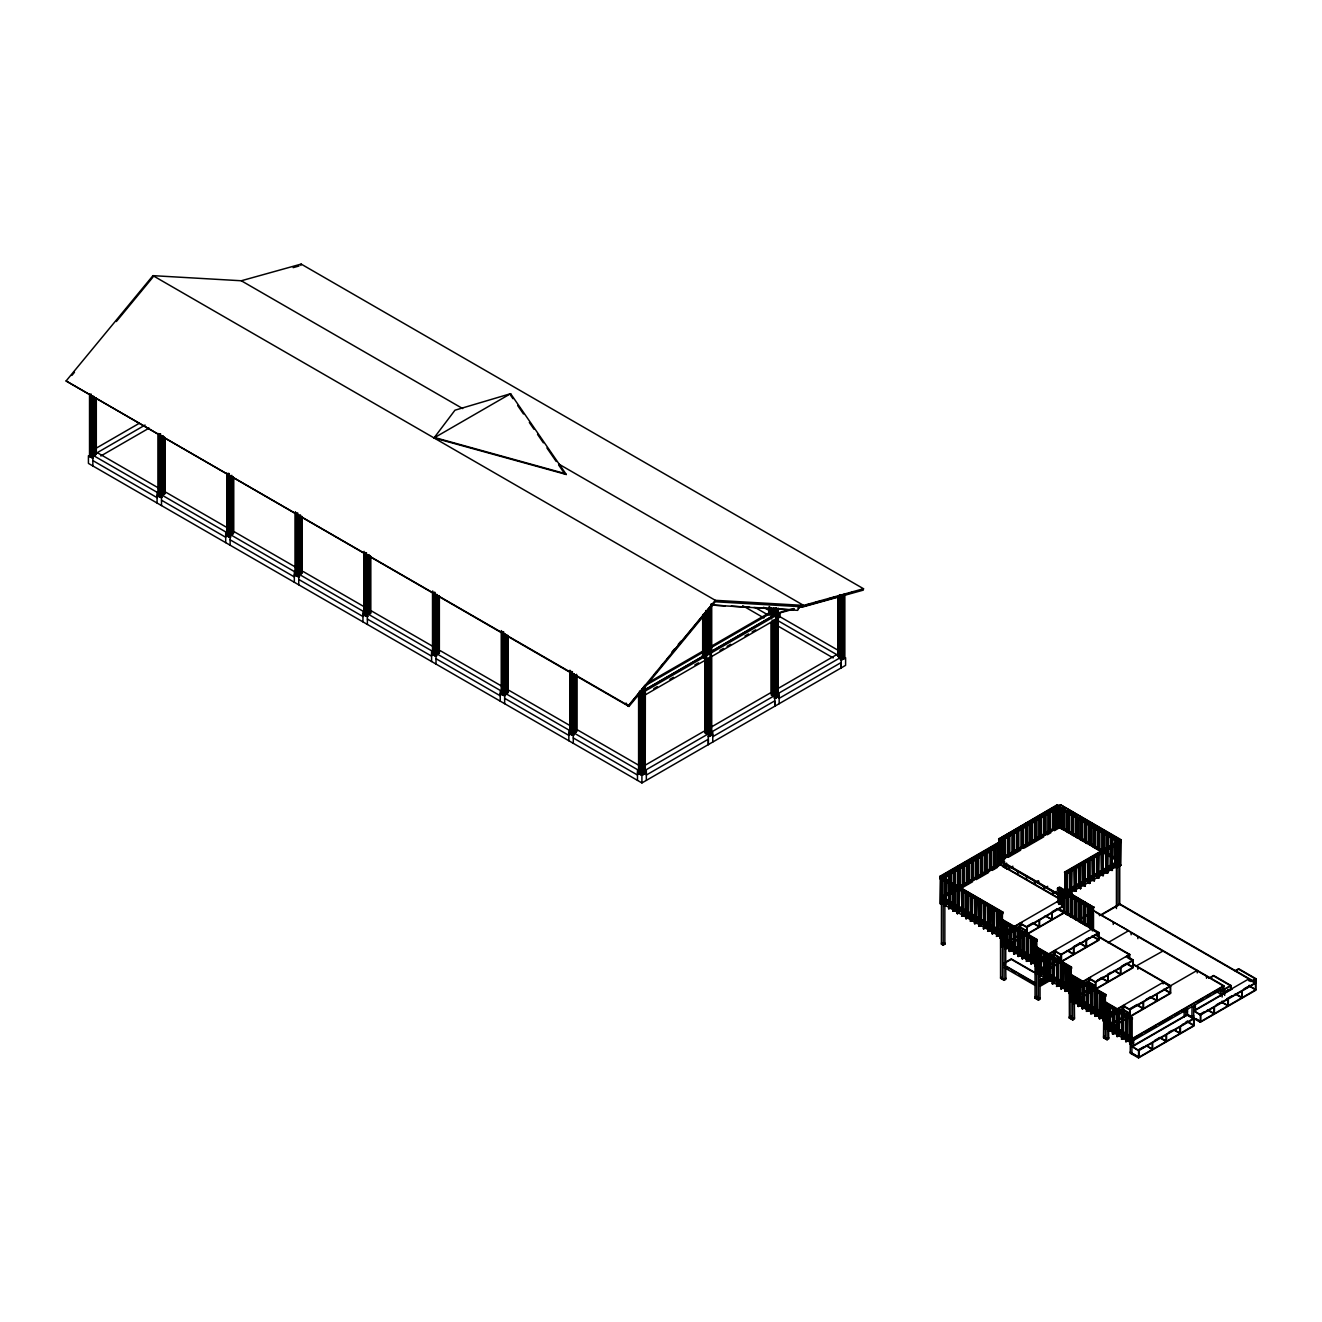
<?xml version="1.0" encoding="UTF-8"?>
<svg xmlns="http://www.w3.org/2000/svg" width="1322" height="1322" viewBox="0 0 1322 1322"><rect width="100%" height="100%" fill="white"/><g stroke="black" fill="none" stroke-linecap="round" stroke-linejoin="round"><path stroke-width="1.5" d="M300.887 265.474L301.168 264.086L863.514 588.736L863.233 590.141L803.214 606.848L715.301 601.774L628.975 706.444L66.1 380.967L152.972 275.654L241.298 280.76L301.168 264.086M777.815 612.962L778.641 608.764M725.134 605.823L710.757 604.98L797.695 610.351L798.967 606.467M226.789 534.452L227.681 536.385L231.02 536.897M436.904 594.404L436.904 655.762L433.583 655.249L433.038 652.853M638.923 771.718C636.576 776.229 648.458 775.122 644.343 771.304M703.684 657.811L702.676 656.406L703.684 655.001M708.328 736.354L711.649 734.883L710.773 732.966M773.849 697.95L776.477 697.752L778.195 696.016M840.28 595.148L840.28 659.595L841.172 659.661L844.609 657.678L844.609 595.247M800.24 606.154L798.505 608.616M501.666 692.48L502.211 694.876L505.533 695.389L505.533 634.031M570.294 732.091L570.84 734.503L574.178 735.015L574.178 673.658M434.029 437.929L454.966 410.2L510.623 393.692L566.295 474.482L434.029 437.929L510.623 393.692M71.867 375.448L74.478 372.275M116.336 321.527L152.972 277.108M671.741 652.291L674.352 649.135M678.252 644.409L680.847 641.253M628.975 706.444L628.429 705.634L715.301 600.32L803.627 605.41L863.514 588.736M643.797 687.374L628.181 706.295L626.05 703.04M654.192 674.749L656.803 671.593M660.703 666.866L663.297 663.71M667.197 658.984L669.808 655.828M672.402 652.671L711.418 605.377M90.425 454.322L89.532 456.239L92.854 457.709M159.053 493.949L158.508 496.345L162.375 497.27M96.407 448.059L138.909 423.519M145.106 425.04L92.854 455.214L157.07 492.28L160.012 490.578M100.836 455.974L149.122 428.097M160.012 493.651L157.07 495.353L161.499 497.898M564.015 473.673L566.295 474.482M649.119 682.152L704.56 650.143M709.931 647.036L770.726 611.937M646.656 684.846L705.667 650.788M711.038 647.681L771.833 612.582M704.643 654.704L701.685 656.406L704.643 658.108M644.855 689.72L705.667 654.621M711.038 651.515L771.833 616.416M641.253 692.067L778.955 612.565L780.063 613.193L780.063 617.027L642.36 696.529L641.253 695.901L641.253 692.067L642.36 692.695L780.063 613.193M653.762 688.663L657.348 686.597M669.857 679.376L673.443 677.31M694.893 664.916L698.479 662.851M719.945 650.457L723.514 648.408M727.083 646.342L730.669 644.277M744.98 636.014L748.549 633.949M752.135 631.883L755.705 629.817M643.682 766.066L703.899 731.297L708.328 733.859L646.342 769.652L646.342 780.393M710.096 727.728L770.313 692.959L774.742 695.521L712.756 731.297L712.756 742.039M778.294 688.349L836.743 654.605M637.485 772.709L641.914 775.27L646.342 772.709M708.328 736.932L712.756 734.371M774.742 698.578L779.17 696.016M841.172 660.24L845.601 657.678L845.601 665.346L641.914 782.938L88.425 463.394L88.425 455.726L92.854 458.288M646.342 775.023L708.328 739.229L708.328 744.6L708.328 658.356M712.756 736.668L774.742 700.875L774.742 706.245L774.742 620.299M779.17 698.33L841.172 662.537L841.172 667.907L841.172 595.214M1058.856 806.618L1000.638 840.247L998.639 839.09L1057.319 804.701L1058.856 805.61L1058.856 827.308M998.639 839.09L1057.319 805.214L1121.287 841.651L1119.304 840.495L1064.59 872.09L1065.036 874.123L1121.287 841.651M1000.853 839.09L998.639 844.213M1044.33 813.988L1045.438 813.361M1118.643 865.679L1120.18 866.059L1118.643 864.918L1118.643 841.899L1121.287 839.867L1060.409 804.701L1058.426 805.858L1058.426 826.944L1118.858 861.713L1118.858 860.44L1058.426 825.539M1000.192 839.982L1058.856 806.123M1059.633 806.056L1060.74 805.412M942.404 877.18L942.189 903.637L941.082 903.009L941.082 877.957L942.636 878.337L939.975 876.288L998.639 842.411L1000.638 843.568L939.975 878.585L942.189 876.8M1058.856 807.907L1000.192 841.271L1058.856 807.395L1117.52 841.255M939.975 876.8L998.639 842.924L1000.638 844.08L942.404 877.692M940.306 878.783L941.413 878.139M1063.433 808.238L1064.541 807.61M943.726 877.692L1000.638 845.353L942.404 878.965M1063.88 808.502L1064.987 807.858M949.56 882.848L948.452 883.476L948.899 908.792L950.006 908.148L949.89 872.355M950.006 883.096L948.899 883.74L948.899 908.792M1072.572 813.526L1073.679 812.881M954.021 884.914L953.575 910.214L954.682 910.858L955.178 871.215M953.906 885.36L952.798 885.988L953.245 911.304L954.352 910.66L954.401 871.661M953.245 886.252L954.352 885.608M1060.624 895.341L1060.624 894.052L1119.304 860.176L1058.856 825.292L1000.192 859.168L1058.856 825.804M1058.856 827.076L1000.638 860.688L1000.638 859.416M1001.084 861.465L1004.637 859.416M1008.19 857.35L1020.634 850.178M1024.186 848.113L1043.752 836.826M1047.305 834.777L1050.858 832.728M1054.411 830.662L1059.748 827.589M941.958 896.613L1003.745 860.936M958.367 887.426L959.028 913.37L959.475 889.987M1000.192 863.002L1004.637 861.448M943.297 897.126L1000.192 864.274L1061.07 899.423L1061.07 901.984L1060.194 901.472M942.404 898.15L1000.638 864.522L1000.638 863.249L942.404 896.861L999.3 929.713M951.295 894.036L956.632 890.962M961.97 887.872L972.628 881.724M976.181 879.659L988.625 872.487M992.194 870.421L997.515 867.348M962.598 890.384L961.491 891.011L961.937 916.328L963.044 915.683L963.044 892.565M941.082 903.009L1000.671 936.769M940.306 876.602L940.306 903.835L941.413 903.19M963.044 890.631L961.937 891.276L961.937 916.328M940.752 904.083L941.859 903.455L941.859 878.403L940.752 879.031L940.306 903.835M944.883 882.071L945.313 904.942M1008.455 865.712L1009.33 868.273L1012.883 866.224M945.643 880.584L945.643 905.636L944.536 906.281L945.213 880.336M944.883 905.19L946.42 905.57L946.42 882.452M967.721 893.342L967.721 918.393L966.613 917.749L966.613 892.697L967.721 893.342L967.721 918.393M949.675 907.454L950.766 908.082L950.667 873.825M972.513 897.522L972.083 920.905L970.976 920.261L971.406 894.944M948.452 908.528L949.56 907.9M971.306 895.391L970.199 896.035L970.629 921.351L971.736 920.707L971.736 895.655L970.629 896.299L970.629 921.351M970.976 895.209L972.513 895.589M1093.872 825.82L1094.98 825.176M953.575 910.214L954.071 871.859M952.798 911.04L953.906 910.412L953.74 872.685M976.859 898.101L976.429 923.4L976.859 900.034M1098.218 828.332L1099.326 827.688M957.145 888.5L957.145 913.552L958.252 912.924M957.145 913.552L958.698 913.172L958.698 888.12M1103.011 831.092L1104.118 830.447M962.267 892.119L962.713 914.989M961.491 916.063L962.598 915.435L962.598 892.3M984.345 902.926L983.238 903.57L983.684 928.87L984.791 928.242L984.791 903.19M962.267 915.237L963.821 915.617L963.821 892.499M1106.911 833.356L1108.018 832.711M1107.357 833.604L1108.464 832.959M968.051 916.014L971.62 913.965M965.837 918.575L966.944 917.947L966.944 892.879L965.837 893.523L965.837 918.575L967.39 918.195L967.39 893.143L966.283 893.788L966.283 918.84M988.691 905.438L987.584 906.082L988.03 931.382L989.137 930.754L989.137 905.702M1034.531 880.783L1034.531 882.832L1038.101 880.766M970.199 921.087L971.306 920.442M993.037 907.95L991.93 908.594L992.376 933.894L993.483 933.266L993.483 908.214L992.376 908.842L992.376 933.894M1034.531 882.832L1038.976 881.278M1116.065 838.627L1117.173 837.983M975.322 897.721L975.752 922.508M997.499 910.015L997.069 935.315L998.16 935.959L998.606 910.66M974.545 898.547L974.545 923.599L975.653 922.954L975.653 897.902M974.992 923.863L976.099 923.219L976.099 898.167L974.992 898.795L974.545 923.599M1117.536 842.031L1064.59 872.603L1066.59 873.743L1121.287 842.164M1058.426 806.37L1118.858 841.271L1119.304 840.495M1121.287 839.867L1119.751 841.271M1119.85 840.825L1120.957 840.181L1120.511 865.613L1119.404 864.968L1119.404 841.965L1120.511 842.61M944.949 944.156L943.181 945.18L941.413 944.156L943.181 943.131L944.949 944.156L944.949 943.131L943.181 944.156L941.413 943.131M1070.655 869.612L1065.036 872.851L1065.036 895.853L1066.59 895.473M1073.861 867.761L1086.205 860.622M1087.593 859.829L1089.146 859.432L1089.146 882.452L1087.593 882.832L1087.593 859.829L1088.7 859.184L1088.816 882.633L1089.923 883.278L1089.923 860.275M1089.741 858.589L1102.251 851.368M1105.622 849.418L1116.214 843.304M1074.059 867.645L1075.612 867.265L1075.612 890.268L1074.505 890.896L1074.059 869.562M1097.062 854.871L1098.169 854.227L1098.169 877.23L1097.062 877.874L1096.632 854.607L1097.062 877.874M1105.655 849.402L1106.762 848.757M1120.18 841.519L1119.073 842.164L1119.073 865.166L1120.18 864.522L1071.745 891.986M1071.646 869.793L1076.951 866.736M1080.471 864.704L1085.775 861.647M1001.184 912.659L1000.076 913.287L1000.076 938.339L1001.63 937.959M980.114 925.02L981.221 925.664L981.221 900.613L980.775 925.912M939.975 878.072L1002.853 913.866L1002.853 912.081L1000.853 913.733L1002.853 912.593L941.958 876.932M978.891 901.059L978.891 926.111L979.999 925.466M1043.24 885.806L1044.116 888.351L1047.685 886.302M979.338 926.358L980.445 925.731L980.445 900.679L979.338 901.307L978.891 926.111M984.014 902.744L984.46 927.532M983.238 928.622L984.345 927.978M984.014 927.796L985.568 928.176L985.568 903.124M1000.853 920.905L1002.853 919.748L1037.159 939.562L1037.159 941.347L1000.853 921.401L1035.176 941.214L1037.159 940.074L1002.853 920.261L1001.96 920.773L1001.96 913.105M1059.699 890.697L1092.286 909.519L1057.534 889.97L1057.534 888.169L1059.517 887.029L1093.839 907.355L1091.856 908.495L1057.534 888.681L1059.517 887.541L1093.839 907.355M1002.291 920.955L1001.184 921.599L1001.184 946.651L1002.737 946.271L1002.737 921.219L1001.63 921.864L1001.63 946.916M1058.757 888.367L1059.864 887.723L1059.864 903.141M1059.186 888.615L1060.294 887.987L1060.294 903.405M1059.087 889.078L1058.426 888.169M988.806 930.044L989.914 930.688L989.914 905.636L989.467 930.936M987.584 931.134L988.691 930.49M1051.932 890.83L1052.824 893.375L1056.377 891.325M1006.025 923.12L1004.918 923.764L1005.364 949.064L1006.472 948.419L1006.472 923.367L1005.364 924.012L1005.364 949.064M1062.491 890.516L1063.599 889.888M993.153 932.555L994.26 933.2L994.26 908.148M991.93 933.646L993.037 933.002M1066.408 891.226L1119.751 860.44M1078.405 885.062L1083.743 881.989M1119.751 861.713L1061.07 895.589L1000.192 860.44L1058.856 826.564L1101.523 851.203M1062.855 895.077L1119.751 862.225M1067.218 893.259L1068.325 892.614M1099.309 875.048L1104.63 871.975M1108.183 869.926L1113.521 866.835M1060.194 895.589L1061.07 898.15L1066.408 895.06M997.069 935.315L997.499 911.949M996.292 936.158L997.399 935.513L997.399 910.461L996.292 911.106L996.722 936.406L997.829 935.778L997.829 910.709L996.722 911.354L996.722 936.406M1071.101 869.859L1071.101 892.862L1069.994 893.507L1069.548 870.24M1079.016 888.301L1078.57 865.034L1078.57 888.037L1080.124 887.657M1083.082 864.34L1083.082 885.443L1084.635 885.046M1092.104 859.135L1092.55 880.485L1093.658 879.841L1093.658 858.755M1101.143 853.929L1101.573 875.263L1102.68 874.635L1102.68 853.533M1105.655 851.318L1106.101 872.669L1107.208 872.024L1107.258 834.05M1110.612 847.055L1110.166 869.81L1111.273 869.165M1114.677 846.113L1114.677 867.199L1115.785 866.554M1002.407 933.299L1061.07 899.423M1119.404 865.613L1120.957 865.232L1119.85 865.877M1002.407 933.811L1021.956 922.508M1057.088 902.232L1064.177 905.818L1026.764 927.416L1020.121 923.582M1064.177 898.266L1065.829 897.308M1071.431 893.953L1071.431 870.95L1070.324 870.306L1070.324 893.325L1071.431 893.953L1071.878 870.686M1075.943 891.359L1075.943 868.339L1074.836 867.711L1074.836 890.714L1075.943 891.359L1076.389 868.091L1075.282 867.447M1080.454 888.748L1080.454 865.745L1079.347 865.1L1079.347 888.103L1080.454 888.748L1080.9 865.48M1084.965 886.137L1084.965 863.134L1083.858 862.489L1083.858 885.509L1084.965 886.137L1085.412 862.869L1084.304 862.241M1089.477 883.542L1089.477 860.523L1088.37 859.895L1088.37 882.898L1089.923 883.278M1093.988 880.931L1093.988 857.928L1092.881 857.284L1092.881 880.287L1094.434 880.667L1094.434 857.664L1093.327 857.02M1098.499 878.32L1098.499 855.317L1097.392 854.673L1097.392 877.692L1098.499 878.32L1098.946 855.053L1097.838 854.425M1101.92 853.995L1101.92 875.081L1103.027 875.726L1103.457 852.459L1102.35 851.814M1107.539 850.112L1106.431 849.468L1106.431 872.47L1107.539 873.115L1107.968 849.848L1106.861 849.203M1110.943 835.669L1110.943 869.859L1112.05 870.504L1112.496 847.237L1111.389 846.609M1116.561 867.893L1116.561 844.89L1115.454 844.262L1115.454 867.265L1116.561 867.893L1117.173 839.916M1119.751 866.191L1118.082 867.149L1116.429 866.191L1116.429 908.528M1014.718 927.631L1014.271 952.931L1015.379 953.575L1015.825 928.259M1071.068 895.473L1072.175 894.845M1071.514 895.738L1072.621 895.093M1002.407 935.86L1021.956 924.557M1000.076 938.339L1001.184 937.711M1003.299 937.133L1009.496 941.214M1008.025 934.39L1014.932 930.407M1019.675 927.664L1026.764 931.25L1011.214 940.223M1018.898 930.539L1017.791 931.184L1018.237 956.5L1019.345 955.856L1019.345 930.804M1076.455 897.308L1075.348 897.952L1075.348 919.154M1027.244 926.111L1032.581 923.02L1039.158 926.904L1039.158 920.261M1052.18 911.717L1057.534 908.627L1098.929 932.522L1098.929 940.206L1062.789 961.061M1075.794 898.216L1076.901 897.572M1020.121 928.573L1020.121 923.07L1026.764 926.904L1064.177 905.306L1057.534 901.984M1011.214 939.711L1026.764 930.738L1020.121 926.904L1002.853 936.868L1009.496 940.702M1023.195 933.018L1022.088 933.663L1022.088 958.714L1023.625 958.334L1023.625 933.282L1022.517 933.927L1022.517 958.979M1001.184 946.651L1002.291 946.007M1001.96 945.825L1003.514 946.205L1003.514 921.153M1005.728 945.445L1004.059 946.403L1004.125 980.362L1005.893 979.338L1005.728 968.018M1011.214 943.032L1025.029 935.067M1064.177 912.461L1026.318 934.323L1026.318 931.514M1011.214 943.544L1025.029 935.563M1005.695 924.855L1006.141 947.725M1027.475 935.497L1026.368 936.141L1026.368 961.193L1027.921 960.813L1027.921 935.761L1026.814 936.389L1026.814 961.441M1004.918 948.816L1006.025 948.171L1006.025 925.053M1084.371 903.157L1085.478 902.529L1085.478 925.648M1005.695 947.973L1007.248 948.37L1007.248 925.235M1014.899 946.717L1011.429 948.733L1011.429 946.684M1010.438 950.204L1011.545 950.832L1011.545 925.78L1011.099 951.096M1009.215 926.226L1009.215 951.295L1010.322 950.65M1032.218 938.24L1031.11 938.868L1031.11 963.92L1030.664 938.62L1031.771 937.976L1031.771 963.027L1030.664 963.672M1009.661 951.543L1010.768 950.898L1010.768 925.846L1009.661 926.491L1009.215 951.295M1037.159 939.562L1034.845 941.033L1034.845 966.085L1034.399 940.768M1093.839 906.842L1091.856 907.983L1091.856 909.784M1013.511 953.757L1014.602 953.129L1014.602 928.077L1013.511 928.705L1013.941 954.021L1015.048 953.377L1015.048 928.325L1013.941 928.969L1013.941 954.021M1005.513 962.185L1011.264 958.863L1037.39 973.95L1037.836 950.568M1080.107 919.104L1094.286 910.924L1223.792 985.7L1223.792 994.111M1006.951 961.871L1011.264 959.375L1033.176 972.034M1081.892 918.592L1090.749 913.485M1018.568 930.358L1019.014 955.145M1017.791 956.236L1018.898 955.608M1018.568 955.409L1020.121 955.789L1020.121 930.738M1035.176 948.386L1037.159 947.23L1071.481 967.043L1071.481 968.828L1035.176 948.882L1069.481 968.696L1071.481 967.555L1037.159 947.742L1036.283 948.254M1036.613 948.436L1035.506 949.08L1035.952 974.397L1037.059 973.752L1037.059 950.617M1035.952 949.345L1037.059 948.7M1022.864 934.753L1023.294 957.624M1022.088 958.714L1023.195 958.07L1023.195 934.951M1022.864 957.888L1024.401 958.268L1024.401 935.15M1099.375 915.65L1119.751 903.901L1255.9 982.51L1200.326 1014.585L1193.683 1010.752L1249.257 978.677L1249.257 981.221M1101.077 915.188L1119.751 904.413L1255.9 983.023L1200.326 1015.098L1194.13 1011.016M1041.571 950.799L1041.125 976.099L1041.571 952.716M1028.582 958.632L1032.052 956.632M1026.368 961.193L1027.475 960.549M1027.144 960.367L1028.698 960.747L1028.698 935.695M1001.63 920.624L1001.63 912.907L1000.523 913.552L1000.572 978.313L1002.357 977.305M1060.971 909.833L1092.286 927.416L1063.119 910.577M1031.441 937.777L1031.871 962.581M1005.893 978.313L1004.059 979.255L1000.572 977.305M1031.11 963.92L1032.218 963.292L1032.218 940.157M1036.729 960.78L1092.286 928.688M1031.441 962.846L1032.978 963.226L1032.978 940.091M1036.729 961.292L1055.832 950.254M1049.04 955.112L1048.594 980.412L1049.701 981.056L1050.147 955.74M1041.042 959.822L1046.247 956.814M1055.832 952.303L1036.729 963.341L1038.381 964.3L1038.381 962.383L1029.805 957.425M1034.845 966.085L1035.952 965.44M1037.605 964.614L1043.802 968.696M1047.52 958.88L1054.427 954.897L1054.427 950.551L1061.07 954.385L1098.929 932.522M1053.32 957.574L1052.89 982.89L1053.998 983.535L1054.427 958.219M1053.221 958.037L1052.114 958.665L1052.543 983.981L1053.651 983.337L1053.651 958.285M1037.605 967.423L1043.802 971.521M1073.365 946.783L1080.239 942.801M1085.412 939.826L1088.849 937.843M1045.537 967.192L1061.07 958.219L1054.427 954.385L1037.159 964.349L1043.802 968.183M1057.501 960.499L1056.394 961.144L1056.84 986.46L1057.947 985.815L1057.947 960.764M1036.729 973.042L1036.283 940.586M1045.537 967.704L1061.07 958.731L1056.096 955.856M1035.506 974.132L1036.613 973.488M1045.537 970.513L1098.929 939.694L1093.955 936.819M1045.537 971.026L1061.07 962.052M1040.464 975.206L1041.125 976.099M1061.797 962.978L1060.69 963.622L1061.136 988.922L1062.244 988.294L1062.244 965.159M1039.241 951.245L1039.241 976.297L1040.348 975.653L1040.348 950.601M1062.244 963.242L1061.136 963.87L1061.136 988.922M1039.241 976.297L1040.794 975.9L1040.794 950.849M1039.158 980.213L1044.38 977.189M1035.952 982.824L1035.06 983.337L1004.059 965.44M1044.744 977.685L1045.851 978.313L1045.851 953.261L1045.405 978.577M1040.05 980.709L1045.272 977.702M1043.537 953.707L1043.967 979.024L1045.074 978.379L1045.074 953.327M1066.854 965.903L1066.854 990.955L1065.747 990.327L1065.747 965.258L1066.854 965.903L1066.854 990.955M1039.158 982.246L1042.645 980.246M1107.853 942.718L1128.591 930.738L1096.004 912.428M1040.05 982.758L1047.007 978.743M1040.05 983.783L1052.213 976.76M1040.05 984.295L1052.229 977.255M1069.812 967.621L1068.705 968.249L1068.705 993.301L1070.258 992.921M1040.893 984.824L1049.602 979.8M1071.481 967.043L1069.151 968.514L1069.151 993.566M1047.817 981.238L1048.924 980.61L1048.924 955.558L1047.817 956.186L1047.817 981.238L1048.263 956.45L1049.371 955.806L1049.371 980.858M1040.05 986.344L1050.494 980.313M1052.114 983.717L1053.221 983.089M1069.481 976.363L1071.481 975.223L1105.803 995.036L1103.804 996.177L1069.481 976.363L1071.481 974.711L1105.803 994.524L1105.357 996.573M1034.895 997.119L1038.431 999.151L1040.216 998.127L1040.216 999.151L1038.431 1000.176L1034.895 998.127L1036.663 996.094M1070.258 976.826L1071.365 976.181M1070.589 975.735L1072.142 976.115L1071.035 975.471M1034.895 998.127L1036.663 997.119M1057.17 962.234L1057.617 985.105M1056.394 986.195L1057.501 985.551L1057.501 962.433M1057.17 985.369L1058.724 985.749L1058.724 962.631M1038.381 999.052L1040.05 998.093L1040.017 950.402M1074.67 978.082L1073.563 978.726L1073.993 1004.026L1075.1 1003.381L1075.1 978.33M1066.457 984.064L1062.905 986.113L1062.905 984.08M1060.69 988.674L1061.797 988.03M1061.467 987.848L1063.02 988.228L1063.02 965.093M1078.95 980.56L1077.843 981.188L1078.289 1006.505L1079.396 1005.86L1079.396 980.808L1078.289 981.453L1078.289 1006.505M1064.97 991.153L1066.077 990.509L1066.077 965.457L1064.97 966.101L1065.416 991.401L1066.524 990.773L1066.524 965.721L1065.416 966.349L1065.416 991.401M1071.035 988.261L1129.699 954.385L1129.699 956.946L1128.823 956.434M1071.035 988.773L1090.6 977.487M1126.146 956.946L1129.699 954.897L1097.111 936.075M1083.247 983.039L1082.14 983.667L1082.14 1008.719L1083.676 1008.339L1083.676 983.287L1082.569 983.932L1082.569 1008.983M1090.6 979.519L1071.035 990.822L1072.704 991.781L1072.704 989.864M1069.928 992.227L1071.035 992.855M1068.705 993.301L1069.812 992.673M1087.196 985.32L1088.75 985.7L1087.196 985.32L1087.196 1010.372L1088.303 1011.016L1088.75 987.633M1087.527 985.518L1086.42 986.146L1086.42 1011.198L1087.973 1010.818L1087.973 985.766L1086.866 986.41L1086.866 1011.462M1097.359 980.23L1102.515 977.239M1107.671 974.264L1111.124 972.281M1114.215 970.497L1120.412 974.578L1120.412 967.935M1121.453 966.316L1126.608 963.341L1133.251 967.175L1079.843 997.994M1088.75 983.535L1088.75 978.032L1095.393 981.866L1133.251 960.003L1133.251 967.687L1097.111 988.542M1072.704 997.532L1071.035 998.49L1103.639 1017.312M1091.939 987.534L1092.6 1013.495L1093.046 990.112M1079.843 994.673L1095.393 985.7L1088.75 981.866L1071.481 991.831L1078.124 995.664M1079.843 995.185L1095.393 986.212L1088.75 982.378L1071.481 992.343L1078.124 996.177M1069.481 967.423L1070.589 968.068L1071.035 1000.523M1069.812 1001.613L1070.919 1000.969L1070.919 975.917L1069.812 976.561L1070.258 1001.878L1071.365 1001.233L1071.481 974.711M1070.589 1000.787L1072.142 1001.167L1072.142 978.049M1079.843 998.507L1095.393 989.534L1095.393 981.866M1135.565 966.349L1162.914 951.063M1074.769 1002.687L1075.877 1003.332L1075.877 978.28L1075.43 1003.58M1073.563 1003.778L1074.67 1003.134M1097.326 990.657L1096.88 1015.957L1097.326 992.574M1078.62 982.296L1079.066 1005.166M1077.843 1006.257L1078.95 1005.612L1078.95 982.477M1101.176 993.384L1101.176 1018.436L1100.069 1017.808L1100.069 992.756L1101.176 993.384L1101.176 1018.436M1078.62 1005.414L1080.173 1005.794L1080.173 980.742M1104.25 994.656L1104.911 1028.268L1106.018 1028.913L1106.464 1005.53M1104.134 995.102L1103.027 995.73L1103.027 1020.782L1104.581 1020.402M1069.481 975.867L1103.804 995.664L1105.803 994.524M1082.916 982.841L1083.346 1007.645M1082.14 1008.719L1083.247 1008.091L1083.346 982.593M1074.356 1002.34L1074.522 1018.965L1072.753 1019.989L1069.217 1017.94L1070.985 1015.907M1082.916 1007.893L1084.453 1008.273L1084.453 985.154M1069.217 1017.94L1070.985 1016.915M1088.634 1008.653L1092.187 1006.587M1074.522 1017.94L1072.704 1018.865L1069.217 1016.915M1086.42 1011.198L1087.527 1010.57M1103.804 1003.348L1105.803 1002.192L1132.359 1017.527L1132.359 1019.312L1103.804 1003.844L1130.376 1019.196L1132.359 1018.039L1105.803 1002.704L1103.804 1003.844M1105.242 1003.398L1104.134 1004.042L1104.581 1029.359L1105.688 1028.714L1105.688 1003.662L1104.581 1004.307M1104.911 1003.216L1106.464 1003.596M1090.716 988.625L1090.716 1013.677L1091.823 1013.032M1091.162 1013.941L1092.269 1013.296L1092.269 988.245L1091.162 988.889L1090.716 1013.677M1109.224 1005.199L1109.885 1031.143L1110.331 1007.761M1109.125 1005.645L1108.018 1006.273L1108.018 1031.342L1109.555 1030.945L1109.555 1005.893L1108.447 1006.538L1108.679 1037.72L1107.01 1038.679M1097.21 1013.594L1100.78 1011.545M1095.773 990.277L1096.219 1015.065M1094.996 991.103L1094.996 1016.155L1096.103 1015.511L1096.103 990.459M1095.442 1016.403L1096.549 1015.775L1096.549 990.723L1095.442 991.351L1094.996 1016.155M1113.537 1008.19L1112.43 1008.835L1112.43 1033.887L1113.983 1033.507L1113.983 1008.455L1112.876 1009.099L1112.876 1034.151M1100.069 1017.808L1100.515 994.425M1099.293 993.582L1099.293 1018.634L1100.4 1017.99L1100.4 992.938M1099.739 1018.882L1100.846 1018.254L1100.846 993.202L1099.739 993.83L1099.293 1018.634M1105.357 1015.742L1164.021 981.866L1163.575 982.643M1105.357 1016.254L1124.906 1004.968M1113.355 1012.652L1116.908 1010.603M1119.189 1012.867L1118.743 1036.25L1117.635 1035.622L1118.082 1010.305M1105.357 1018.304L1124.906 1007M1117.635 1010.57L1119.189 1010.95M1103.027 1020.782L1104.134 1020.154M1107.522 1018.832L1116.165 1013.842M1105.357 1020.336L1103.804 1019.956M1106.233 1022.385L1110.777 1025.525M1130.194 1008.554L1137.317 1004.439M1146.207 999.3L1149.776 997.251M1122.395 1013.313L1121.287 1013.957L1121.734 1039.257L1122.841 1038.613L1122.841 1015.494M1123.072 1011.016L1123.072 1005.513L1129.699 1009.347L1197.236 970.365L1197.236 972.926M1122.841 1013.561L1121.734 1014.205L1121.734 1039.257M1107.01 1025.013L1105.357 1025.971L1130.145 1040.282M1114.165 1022.154L1129.699 1013.181L1123.072 1009.347L1105.803 1019.312L1112.43 1023.145M1114.165 1022.666L1129.699 1013.693L1123.072 1009.859L1129.269 1013.957L1129.269 1016.767M1104.134 1029.094L1105.242 1028.45M1127.6 1016.321L1127.6 1041.372L1126.493 1040.728L1126.493 1015.676L1127.6 1016.321L1127.6 1041.372M1108.679 1027.888L1107.01 1028.847L1107.076 1039.803L1108.844 1038.778L1108.844 1037.753L1107.076 1038.778L1103.523 1036.729L1105.357 1035.804M1114.165 1025.475L1170.664 992.855L1165.69 989.98M1114.165 1025.988L1170.664 993.367L1170.664 985.7L1133.136 964.035M1108.778 1007.381L1109.224 1030.251M1108.018 1031.342L1109.125 1030.697L1109.125 1007.562M1132.359 1017.527L1130.046 1018.998L1130.046 1044.05L1129.599 1018.75M1107.076 1039.803L1103.523 1037.753L1105.291 1036.729M1114.644 1031.342L1118.181 1029.293M1112.43 1033.887L1113.537 1033.259M1208.639 978.346L1213.613 975.471L1230.881 985.452L1230.881 989.286M1210.291 977.9L1213.613 975.983L1230.881 985.964L1223.792 989.534M1113.207 1033.06L1114.76 1033.44L1114.76 1008.389M1116.859 1011.396L1116.859 1036.448L1117.966 1035.804M1117.305 1036.696L1118.412 1036.068L1118.412 1011.016L1117.305 1011.644L1116.859 1036.448M1235.31 970.612L1238.631 968.696L1255.9 978.677L1255.9 990.178L1200.326 1022.253L1187.487 1014.85L1133.665 1045.933M1235.31 971.125L1238.631 969.208L1255.9 979.189L1252.578 981.106M1127.038 1034.399L1123.502 1036.448L1123.502 1034.399M1122.064 1015.048L1122.51 1037.919M1121.287 1039.009L1122.395 1038.365L1122.395 1015.23M1122.064 1038.167L1123.617 1038.563L1123.617 1015.428M1126.493 1040.728L1126.939 1015.428M1105.803 1023.145L1132.359 1038.497L1132.359 1037.208L1105.357 1022.137M1125.716 1041.554L1126.823 1040.926L1126.823 1015.874L1125.716 1016.502L1125.716 1041.554L1127.269 1041.174L1127.269 1016.122L1126.162 1016.767L1126.162 1041.819M1223.792 985.7L1131.913 1038.745L1105.357 1023.41M1131.913 1039.257L1223.792 986.212M1132.805 1039.77L1141.63 1034.68M1145.166 1032.631L1155.775 1026.516M1159.311 1024.467L1171.672 1017.329M1175.208 1015.296L1178.745 1013.247M1182.281 1011.214L1187.569 1008.157M1198.178 1002.026L1203.483 998.969M1207.003 996.92L1210.539 994.888M1214.075 992.855L1219.38 989.781M1131.913 1041.306L1223.792 988.261M1130.806 1042.711L1131.483 1043.603L1133.582 1042.265L1131.037 1040.794M1129.599 1043.802L1130.707 1043.157M1230.881 985.452L1224.238 989.286L1224.238 993.119M1130.046 1044.05L1131.153 1043.405L1131.153 1018.353M1223.792 990.178L1222.139 991.136L1218.587 989.087M1225.461 991.384L1228.782 989.467M1132.359 1046.677L1138.556 1050.759L1194.13 1018.684M1195.418 1010.256L1232.286 988.988M1248.365 979.701L1249.257 979.189M1250.926 981.552L1255.9 978.677M1193.683 1015.428L1191.915 1016.436L1193.683 1017.461M1193.683 1016.436L1191.915 1017.461L1192.031 1006.604L1193.683 1007.562L1195.352 1006.604L1193.683 1005.645L1193.683 1018.485M1185.834 1022.005L1187.602 1020.981L1187.602 1022.005L1182.281 1024.5M1132.359 1053.32L1138.556 1057.402L1194.13 1025.327L1187.487 1021.493M1138.87 1049.569L1144.075 1046.561M1146.042 1045.421L1152.239 1049.519L1152.239 1042.876M1154.503 1040.546L1159.923 1037.406L1166.566 1041.24L1166.566 1034.597M1168.384 1032.515L1171.854 1030.516M1200.64 1013.908L1204.111 1011.892M1216.257 1004.885L1219.743 1002.869M1226.684 998.87L1231.889 995.863M1244.052 988.839L1247.522 986.84M1249.257 985.832L1255.454 989.914L1255.454 983.271L1248.811 979.437M1248.811 985.568L1255.9 989.666L1200.326 1021.741L1187.487 1014.338L1131.913 1046.413L1138.556 1050.246L1194.13 1018.171L1194.13 1025.839L1138.556 1057.914L1130.145 1053.122L1130.145 1052.097L1131.913 1053.122M293.154 267.639L298.954 266.019M779.782 612.4L793.63 608.55M805.478 605.245L811.411 603.592M815.36 602.502L821.293 600.849M829.191 598.651L835.124 596.999M778.476 613.342L794.291 608.93M798.24 607.839L837.768 596.833L837.834 656.175M843.7 595.181L852.921 592.041M299.648 576.524L296.326 575.995L295.318 574.591L295.318 513.233M368.276 616.135L364.955 615.622L363.947 614.218L363.947 552.86M731.297 606.17L749.789 607.244M753.904 607.476L772.379 608.55M776.493 608.781L792.919 609.739M638.807 696.661L636.708 695.736M436.557 438.061L564.461 473.425L558.611 464.931M241.298 280.76L462.667 408.564M559.057 464.22L803.627 605.41M763.62 607.277L770.743 611.408M778.741 616.019L839.387 651.019M778.955 616.399L780.063 617.027M755.622 607.773L768.099 614.994M777.881 620.629L841.172 657.166L779.17 692.959L779.17 703.701M742.667 605.674L763.967 617.969M777.881 626L833.191 657.926M152.972 275.654L715.301 600.32M1121.287 840.362L1060.409 804.701M1063.103 808.056L1064.21 808.684M1056.972 805.412L1058.079 806.056M1119.85 841.717L1120.957 842.345M1058.426 807.643L1117.073 841.519M1115.785 843.552L1115.124 867.447M1053.023 807.692L1054.13 808.337M1115.9 843.998L1117.007 844.642M1052.576 807.957L1053.684 808.585M1048.065 810.551L1049.172 811.196M1110.943 846.857L1112.05 847.501L1112.05 870.504M1044 812.914L1045.107 813.542M1043.554 813.162L1044.661 813.807M1106.861 854.276L1111.042 856.689M1113.967 858.375L1117.52 860.44M1039.042 815.773L1040.15 816.401M1101.92 852.079L1103.027 852.707L1103.027 875.726M1119.85 864.72L1120.957 865.365M1034.961 818.12L1036.068 818.764M1034.531 818.368L1035.638 819.012M1115.9 867.001L1117.007 867.645M1111.389 869.612L1112.496 870.256M1025.938 823.325L1027.045 823.97M1025.492 823.589L1026.599 824.234M1106.861 872.223L1107.968 872.851M1083.082 862.423L1083.528 885.69M1103.457 875.461L1102.35 874.817L1102.35 853.731M1016.469 828.795L1017.576 829.439M1098.946 878.072L1097.838 877.428L1097.739 855.896M1094.434 880.667L1093.327 880.039L1093.327 858.936M1007.447 834.017L1008.554 834.645M1255.9 981.998L1255.454 978.924M1064.59 872.09L1066.59 873.231M1002.935 836.611L1004.042 837.256M1084.304 885.244L1085.412 885.889M998.639 838.578L1000.638 839.734M1079.793 887.855L1080.9 888.483M999.415 843.75L998.308 843.122L998.308 866.125M997.862 843.37L998.969 844.014M1075.282 890.45L1076.389 891.094M1071.101 892.862L1069.548 893.259L1069.548 872.156M1071.878 893.705L1070.77 893.061L1070.77 870.058M1076.125 898.398L1075.017 897.754L1075.017 918.955M1091.625 907.355L1092.732 907.983L1092.732 929.184M1057.534 888.169L1092.286 908.247M1130.26 932.208L1222.024 985.187M1237.243 994.689L1242.234 997.565L1242.234 990.905M1235.145 993.979L1241.788 997.813L1241.788 991.169M1060.624 894.052L1061.07 898.15M985.981 851.517L984.89 850.872L984.89 873.875M1000.192 860.952L1061.07 896.101M1003.299 863.117L1058.955 895.258M1000.853 861.878L999.746 862.522M1223.792 992.343L1230.881 988.773L1230.435 985.7M1001.084 865.299L1000.192 864.786L1000.076 839.536M1001.927 865.794L1061.07 899.935M1216.703 991.831L1220.256 993.88M1060.409 904.149L1063.731 906.066M1057.088 908.875L1063.731 912.709M1064.392 913.105L1091.856 928.953L1091.856 927.664M1097.111 935.563L1129.699 954.385M1091.856 936.108L1098.483 939.942L1098.483 933.299L1091.856 929.465L1098.929 933.035L1061.07 954.897L1054.427 951.063M1133.251 960.003L1126.608 956.17L1133.251 960.516L1095.393 982.378L1088.75 978.544M1127.831 957.905L1132.805 960.78L1132.805 967.423L1126.162 963.589M1133.136 964.548L1170.664 986.212L1129.699 1009.859L1123.072 1006.025M1165.244 983.601L1170.218 986.476L1170.218 993.119L1163.575 989.286M1209.465 1010.719L1214.439 1013.594L1214.439 1006.951M958.252 866.257L959.359 866.885M1207.366 1010.025L1214.009 1013.858L1214.009 1007.215M953.74 868.851L954.848 869.496M1079.892 943.016L1086.535 946.849L1086.535 940.19M1079.446 943.264L1086.089 947.097L1086.089 940.454M949.213 871.462L950.32 872.107M1034.614 923.781L1039.604 926.656L1039.604 919.996M1115.867 971.455L1120.858 974.331L1120.858 967.687M636.741 695.603L639.699 697.305M1195.799 1018.618L1200.773 1021.493L1200.773 1014.85M944.701 874.073L945.808 874.701M1187.04 1015.098L1193.683 1018.932L1193.683 1025.575L1187.04 1021.741M1152.255 997.746L1157.229 1000.622L1157.229 993.962M940.752 876.354L1002.853 912.081M1150.157 997.036L1156.783 1000.87L1156.783 994.227M939.975 876.288L941.528 877.18L941.413 944.156M948.485 881.708L959.475 888.053M962.399 889.739L965.87 891.755M967.06 892.433L968.167 893.077M969.357 893.755L988.492 904.81M991.963 906.826L1002.407 912.841L1002.407 920.558M1068.936 951.262L1073.91 954.137L1073.91 947.477M1066.837 950.551L1073.481 954.385L1073.481 947.742M950.667 883.74L954.137 885.74M959.359 888.764L966.316 892.78M980.23 900.811L988.939 905.834M939.975 878.585L1000.853 913.733M1004.125 921.5L1014.42 927.449M1017.841 929.432L1028.136 935.365M1031.573 937.348L1036.729 940.322L1036.729 948.039M1101.59 977.784L1108.233 981.618L1108.233 974.958M1022.864 932.836L1023.972 933.464L1023.972 958.516M1101.143 978.032L1107.786 981.866L1107.786 975.223M1013.148 927.482L1021.724 932.44M66.1 380.967L628.429 705.634M1057.319 957.078L1060.624 958.995L1060.624 961.805M1138.606 1005.629L1143.58 1008.504L1143.58 1001.845M1136.49 1004.918L1143.133 1008.752L1143.133 1002.109M1036.729 947.99L1040.15 949.973M1043.587 951.956L1060.74 961.871M1061.913 962.532L1063.02 963.176M1064.177 963.837L1071.035 967.803L1071.035 976.76M1057.17 960.317L1058.278 960.945L1058.278 986.014M1059.467 961.887L1071.481 968.828M941.958 897.126L1000.622 930.985M951.295 903.273L969.076 913.535M979.734 919.699L986.856 923.797M990.409 925.863L999.3 930.985M1089.972 983.601L1094.947 986.476L1094.947 989.286M941.528 898.15L1000.671 932.291M941.528 898.663L1000.671 932.803L995.367 929.878M948.403 902.761L943.181 899.737L941.528 900.695L1000.671 934.852M951.873 904.76L957.095 907.784M960.582 909.784L974.496 917.815M977.966 919.831L991.897 927.862M1083.049 982.411L1086.486 984.394M1089.906 986.377L1105.357 995.284L1105.291 1038.778M1080.057 981.453L1083.495 983.436M1100.648 993.334L1105.803 996.309M957.921 912.725L959.028 913.37M975.322 922.773L976.429 923.4M1002.853 939.43L1033.738 957.26M1002.407 939.694L1035.01 958.516M1002.853 940.702L1007.992 943.677M1011.429 945.66L1016.568 948.634M1025.161 953.592L1033.738 958.533M1002.407 940.967L1035.01 959.789M1002.407 941.479L1035.01 960.301M1004.059 942.569L1009.215 945.527M1012.652 947.51L1017.791 950.485M1021.228 952.468L1026.368 955.442M1002.407 943.528L1035.01 962.35M1105.357 1002.952L1114.215 1008.075M1117.751 1010.124L1123.617 1013.495M1126.608 1015.23L1131.913 1018.304L1131.913 1054.146M1123.502 1014.205L1132.359 1019.312M1035.01 964.267L1002.407 945.445L1002.357 979.338M1037.159 966.911L1068.044 984.741M1159.477 1037.654L1166.12 1041.488L1166.12 1034.845M1036.729 967.175L1069.316 985.997M1040.48 970.1L1057.749 980.081M1062.905 983.056L1068.044 986.014M1036.729 968.448L1069.316 987.27M1036.729 968.96L1069.316 987.782M1038.381 970.051L1043.537 973.009M1046.958 974.992L1060.69 982.924M1064.111 984.907L1069.267 987.881M1036.729 971.009L1069.316 989.831M1036.729 972.926L1069.316 991.748L1069.382 1016.948M1071.481 994.392L1102.366 1012.222M1071.035 994.656L1103.639 1013.478M1076.62 998.639L1092.071 1007.562M1097.21 1010.537L1102.366 1013.495M1071.035 995.929L1103.639 1014.751M1071.035 996.441L1107.01 1017.345L1107.01 1019.262M1105.803 1019.824L1112.43 1023.658M1091.493 1012.85L1092.6 1013.495M1095.773 1015.329L1096.88 1015.957M1004.059 963.011L1005.728 963.969L1004.059 964.928L1035.06 982.824M1105.803 1021.873L1132.359 1037.208M1147.694 1046.38L1152.668 1049.255L1152.668 1042.612M1105.357 1023.922L1133.582 1040.348L1133.582 1046.198M1008.389 968.96L1004.059 967.489L1035.06 985.386L1035.952 984.873L1018.733 974.925M1011.842 970.959L1015.279 972.942M1105.357 1027.888L1131.913 1043.355M1108.778 1030.499L1109.885 1031.143M97.283 452.653L159.714 488.694M226.558 527.296L165.928 492.28L161.499 494.841L225.698 531.907L225.698 542.648M295.186 566.907L234.556 531.907L230.127 534.468L294.327 571.534L294.327 582.258M363.814 606.534L303.184 571.534L298.755 574.078L362.955 611.144L362.955 621.885M432.459 646.161L371.812 611.144L367.384 613.705L431.583 650.771L431.583 661.512M501.088 685.788L440.441 650.771L436.012 653.332L500.228 690.398L500.228 701.139M569.716 725.414L509.069 690.398L504.657 692.959L568.857 730.025L568.857 740.766M638.344 765.025L577.714 730.025L573.285 732.586L637.485 769.652L637.485 780.393M1134.028 1054.278L1137.35 1056.195M1000.572 978.313L1004.125 980.362M225.698 534.964L230.127 537.525M294.327 574.591L298.755 577.152M362.955 614.218L367.384 616.779M431.583 653.845L436.012 656.406M500.228 693.472L504.657 696.016M568.857 733.099L573.285 735.643M92.854 460.585L157.07 497.65M161.499 500.212L225.698 537.277M230.127 539.822L294.327 576.904M298.755 579.449L362.955 616.515M367.384 619.076L431.583 656.142M436.012 658.703L500.228 695.769M504.657 698.33L568.857 735.396M573.285 737.957L637.485 775.023M844.147 656.687L844.609 657.678M510.623 395.295L512.969 398.699M517.646 405.49L523.495 413.984M529.345 422.478L534.038 429.27M537.542 434.36L543.392 442.853M546.911 447.943L556.265 461.527M1249.373 985.32L1249.257 986.344M1228.336 998.936L1228.336 1005.579L1221.247 1001.993L1227.89 1005.827L1227.89 999.184M1224.684 993.367L1224.684 995.416M1222.139 989.22L1222.139 997.036M1222.09 1001.068L1222.09 1002.093M1220.47 990.178L1220.47 996.077M1206.523 976.247L1206.523 978.297M1200.326 1014.585L1200.326 1022.253M1195.352 1004.687L1195.352 1010.537M1187.487 1009.215L1187.487 1015.081M1185.834 1016.04L1185.834 1010.173L1187.487 1011.132L1185.834 1012.09L1184.165 1011.132L1184.165 1017.048M1180.463 1026.566L1180.463 1033.226L1173.374 1029.64L1180.017 1033.474L1180.017 1026.83M1163.129 981.866L1163.129 983.915M1139.002 1050.511L1139.002 1057.154M1138.556 1050.246L1138.556 1057.914M1137.878 936.604L1137.878 938.653M1137.845 967.258L1137.845 969.307M1131.483 1018.551L1131.483 1043.603M1131.153 932.721L1131.153 934.77M1130.26 1042.265L1130.26 1052.097M1130.145 1009.611L1130.145 1016.254M1129.699 1009.347L1129.699 1017.015M1123.502 1005.778L1123.502 1010.752M1123.171 1013.759L1123.171 1038.811M1120.511 839.916L1120.511 865.613M1119.751 864.274L1119.751 904.496M1118.743 1011.198L1118.743 1036.25M1118.082 865.232L1118.082 905.454M1116.726 843.519L1116.726 860.853M1115.95 841.007L1115.95 844.857M1114.843 838.429L1114.843 859.631M1114.314 1008.653L1114.314 1033.705M1113.256 922.392L1113.256 924.442M1112.81 839.338L1112.81 856.673M1112.05 838.231L1112.05 845.948M1111.604 836.562L1111.604 846.196M1110.497 835.917L1110.612 870.058M1108.464 836.826L1108.464 846.46M1108.464 850.31L1108.464 854.161M1108.018 836.562L1108.018 846.196M1107.687 835.719L1107.687 855.004M1107.357 835.537L1107.539 873.115M1106.911 835.273L1106.911 848.774M1106.58 835.091L1106.58 848.575M1106.15 835.339L1106.15 848.823M1106.101 849.649L1106.101 872.669M1106.018 1003.844L1106.018 1028.913M1105.803 1002.192L1105.803 1003.976M1104.581 1029.359L1104.581 995.35L1103.473 995.995L1103.473 1021.047M1104.118 832.381L1104.118 851.649M1103.672 834.05L1103.672 849.468M1103.523 1037.753L1103.688 1019.262L1071.035 1000.407L1070.985 1018.965M1103.341 831.29L1103.341 850.558M1103.011 833.025L1103.011 850.36M1102.895 831.538L1102.895 850.806M1101.788 830.91L1101.788 850.178M1101.573 854.177L1101.573 875.263M1099.772 831.802L1099.772 849.137M1099.326 831.538L1099.326 848.889M1098.995 830.695L1098.995 849.98M1098.549 829.026L1098.549 850.228M1097.888 830.067L1097.888 849.335M1097.442 830.315L1097.442 849.583M1095.839 982.13L1095.839 988.773M1095.426 825.44L1095.426 848.559M1094.649 828.2L1094.649 847.468M1094.203 826.514L1094.203 847.716M1093.872 827.737L1093.872 847.022M1093.542 827.555L1093.542 846.824M1093.509 907.156L1093.509 930.275M1093.096 827.803L1093.096 847.088M1093.063 906.909L1093.063 930.027M1092.55 859.399L1092.55 880.485M1092.402 907.801L1092.402 930.919M1091.179 907.603L1091.179 928.804M1091.08 824.845L1091.08 844.13M1090.633 826.514L1090.633 843.866M1090.303 825.688L1090.303 844.956M1089.972 823.556L1089.857 845.204M1089.774 906.925L1089.774 928.127M1089.526 823.309L1089.526 842.577M1089.196 825.044L1089.196 842.378M1089.328 906.677L1089.328 927.862M1089.196 978.297L1089.196 983.271M1088.997 907.751L1088.997 927.036M1088.75 823.375L1088.75 842.643M1088.667 905.636L1088.667 926.838M1088.551 906.082L1088.551 927.284M1088.221 905.388L1088.221 924.656M1088.303 985.964L1088.303 1011.016M1088.039 860.077L1088.039 883.079M1087.89 907.123L1087.89 924.458M1087.444 905.454L1087.444 924.722M1086.717 822.334L1086.717 843.535M1086.287 824.019L1086.287 843.287M1085.957 823.176L1085.957 842.445M1085.61 822.978L1085.61 842.246M1085.511 821.491L1085.511 842.692M1085.048 902.265L1085.048 925.4M1084.701 905.289L1084.701 924.557M1084.404 820.863L1084.404 842.064M1084.271 903.604L1084.271 924.805M1084.023 983.485L1084.023 1008.537M1083.164 902.976L1083.164 924.177M1082.371 817.905L1082.371 841.023M1081.594 820.665L1081.594 839.933M1081.264 820.466L1081.264 839.734M1081.198 901.968L1081.198 921.252M1081.165 820.912L1081.165 840.181M1080.752 899.786L1080.752 922.921M1080.487 818.087L1080.487 837.371M1080.421 902.81L1080.421 922.078M1080.091 902.612L1080.091 921.88M1080.057 818.351L1080.057 839.553M1079.975 903.058L1079.975 922.326M1080.057 1001.646L1080.057 1003.695M1079.727 981.007L1079.727 1006.059M1079.314 900.232L1079.314 919.517M1078.868 900.497L1078.868 921.698M1078.025 819.243L1078.025 836.595M1077.579 818.996L1077.579 838.264M1077.248 818.153L1077.248 837.421M1076.802 818.401L1076.802 837.669M1076.901 901.422L1076.901 918.773M1076.472 815.773L1076.472 836.975M1076.141 815.575L1076.141 836.776M1076.125 900.332L1076.125 919.6M1075.695 815.839L1075.695 837.041M1075.794 900.133L1075.695 919.848M1074.588 898.018L1074.588 919.22M1074.505 867.893L1074.505 890.896M1073.993 978.974L1073.993 1004.026M1073.679 814.815L1073.679 834.083M1073.233 812.617L1073.233 835.752M1072.902 815.641L1072.902 834.909M1072.704 1001.365L1072.753 1019.989M1072.572 815.443L1072.456 835.173M1072.621 897.027L1072.621 916.295M1072.175 898.696L1072.175 916.03M1071.845 897.853L1071.845 917.121M1071.927 996.953L1071.927 999.002M1071.696 976.363L1071.696 1001.432M1071.349 813.327L1071.349 834.529M1071.398 896.184L1071.398 917.385M1071.068 897.407L1071.068 916.675M1070.737 897.208L1070.737 916.477M1070.291 897.473L1070.291 916.741M1070.258 967.869L1070.258 1001.878M1069.333 812.303L1069.333 831.571M1068.887 813.972L1068.887 831.307M1068.556 813.129L1068.556 832.397M1068.325 896.465L1068.325 913.816M1068.11 811.46L1068.11 832.662M1067.879 896.217L1067.879 913.568M1067.449 810.568L1067.449 829.836M1067.548 895.374L1067.548 914.642M1067.366 873.297L1067.366 892.466M1067.218 895.176L1067.218 914.46M1067.003 810.816L1067.003 832.017M1066.92 890.813L1066.92 873.561L1065.813 872.917L1065.995 914.262M1067.102 893.705L1067.102 914.907M1066.59 891.639L1066.59 872.47L1065.482 873.115L1065.482 896.118M1066.143 872.206L1066.259 891.838M1064.987 811.708L1064.987 829.059M1064.21 810.617L1064.21 829.885M1064.177 896.349L1064.177 912.973L1026.764 934.571L1026.764 926.904M1063.88 810.419L1063.88 829.704M1064.028 892.069L1064.028 913.271M1063.764 808.948L1063.764 830.15M1063.599 893.738L1063.599 913.006M1063.433 810.171L1063.433 829.439M1063.103 809.973L1063.103 829.241M1063.268 892.895L1063.268 906.396M1062.822 891.226L1062.822 906.644M1062.657 810.237L1062.657 829.505M1062.574 965.357L1062.574 988.476M1062.161 892.267L1062.161 903.818M1061.715 892.515L1061.715 904.083M1061.516 954.649L1061.516 961.292M1061.186 807.593L1061.186 828.795M1061.07 954.385L1061.07 961.54M1060.409 808.42L1060.409 827.704M1060.079 808.238L1060.079 827.506M1059.963 806.75L1059.963 827.952M1059.517 890.747L1059.517 904.231M1059.302 807.792L1059.302 827.06M1059.186 890.549L1059.186 904.033M1059.087 890.995L1059.087 904.479M1057.98 888.434L1057.98 901.918M1057.749 806.75L1057.749 827.836M1057.319 808.42L1057.319 827.589M1056.84 961.408L1056.84 986.46M1056.542 807.577L1056.542 828.679M1054.906 810.32L1054.906 829.489M1054.873 950.799L1054.873 955.789M1054.46 810.056L1054.46 829.241M1053.998 958.483L1053.998 983.535M1053.799 809.047L1053.799 830.133M1053.353 810.7L1053.353 829.869M1052.824 891.342L1052.824 893.375M1052.576 811.791L1052.576 829.043M1052.543 958.929L1052.543 983.981M1052.213 912.709L1052.213 919.368L1045.14 915.782L1051.783 919.616L1051.783 912.973M1050.395 811.014L1050.395 832.1M1049.701 956.004L1049.701 981.056M1049.288 811.642L1049.288 832.728M1049.172 813.113L1049.172 832.282M1049.04 957.029L1049.04 980.164M1048.842 813.311L1048.842 832.48M1048.511 814.137L1048.511 831.389M1048.065 812.468L1048.065 831.654M1045.867 815.525L1045.867 834.694M1045.438 815.277L1045.438 834.446M1045.107 815.459L1045.107 834.645M1044.777 814.253L1044.777 835.339M1044.33 815.905L1044.33 835.091M1044.116 886.318L1044.116 888.351M1043.967 953.972L1043.967 979.024M1043.554 816.996L1043.554 834.248M1041.356 816.219L1041.356 837.305M1040.249 816.864L1040.249 837.95M1040.15 818.335L1040.15 837.504M1039.819 818.516L1039.819 837.685M1039.687 951.493L1039.687 976.545M1039.489 819.343L1039.489 836.611M1039.042 817.69L1039.042 836.859M1038.381 973.884L1038.431 1000.176M1037.605 969.472L1037.605 971.521M1037.159 947.23L1037.159 949.014M1037.39 950.815L1037.39 973.95M1036.845 820.747L1036.845 839.916M1036.613 950.369L1036.663 999.151M1036.398 820.483L1036.398 839.652M1036.068 820.681L1036.068 839.85M1035.737 819.458L1035.737 840.561M1035.952 940.388L1035.952 974.397M1035.638 820.929L1035.638 840.098M1035.308 821.127L1035.308 840.296M1035.423 881.295L1035.423 883.344M1034.961 821.953L1034.961 839.206M1035.06 966.349L1035.06 997.135M1034.531 822.218L1034.531 839.47M1032.548 938.422L1032.548 963.474M1032.333 821.425L1032.333 842.527M1031.887 821.177L1031.887 842.263M1031.226 822.069L1031.226 843.155M1030.78 823.722L1030.78 842.907M1030.449 824.564L1030.449 843.733M1030.02 824.812L1030.02 842.064M1028.252 935.943L1028.252 960.995M1027.822 825.953L1027.822 845.122M1027.376 825.688L1027.376 844.874M1027.045 825.886L1027.045 845.055M1027.194 927.168L1027.194 933.811M1026.715 824.68L1026.715 845.766M1026.731 876.271L1026.731 878.32L1025.839 875.759M1026.599 826.151L1026.599 845.32M1026.269 826.333L1026.269 845.502M1025.938 827.159L1025.938 846.344M1025.492 825.506L1025.492 844.675M1023.311 826.647L1023.311 847.733M1022.864 826.382L1022.864 847.468M1022.203 827.275L1022.203 848.377M1021.757 828.944L1021.757 848.113M1020.981 830.034L1020.981 847.286M1020.567 923.318L1020.567 926.656M1020.006 951.642L1020.006 953.691M1019.675 931.002L1019.675 956.054M1018.799 829.241L1018.799 850.343M1018.237 931.448L1018.237 956.5M1018.023 871.248L1018.023 873.297L1017.147 870.735M1017.576 831.356L1017.692 850.971M1017.246 831.538L1017.246 850.724M1016.915 828.547L1016.915 851.55M1016.469 830.712L1016.469 849.881M1015.379 928.523L1015.379 953.575M1014.288 831.852L1014.288 852.938M1013.842 831.588L1013.842 852.69M1013.511 831.786L1013.511 852.872M1013.181 834.413L1013.181 853.582M1013.065 833.967L1013.065 853.136M1012.735 834.149L1012.735 853.318M1011.958 835.24L1011.958 852.492M1009.777 834.463L1009.777 855.549M1009.33 866.224L1009.33 868.273M1008.554 836.562L1008.669 856.193M1008.223 836.76L1008.223 855.929M1007.893 833.752L1007.893 856.755M1007.447 835.934L1007.447 855.103M1006.62 863.117L1006.62 869.165M1006.802 925.499L1006.802 948.618M1005.728 949.543L1005.728 964.482M1005.265 837.057L1005.265 858.16M1004.951 864.076L1004.951 868.108M1004.819 836.809L1004.819 857.895M1004.489 858.094L1004.489 836.991L1003.381 836.363L1003.381 859.366M1004.158 837.702L1004.158 858.788M1004.042 839.173L1004.042 858.342M1004.059 934.885L1004.059 936.819M1003.712 839.371L1003.712 858.54M1003.299 861.2L1003.299 867.149M1003.067 921.401L1003.067 946.469M1002.935 838.528L1002.935 857.697M1001.299 839.354L1001.084 863.514M1000.853 840.99L1000.853 858.077M1000.523 858.275L1000.523 839.288L999.415 838.644L999.415 842.445M998.969 838.908L999.085 865.546M998.639 846.13L998.639 865.299M998.16 910.908L998.16 935.959M997.862 845.287L997.862 864.472M996.226 846.113L996.226 867.199M995.119 846.741L995.119 867.843M994.689 848.41L994.689 867.579M994.359 849.236L994.359 868.405M993.913 847.584L993.913 868.67M994.144 929.036L994.144 931.085M993.813 908.396L993.813 933.448M991.715 848.707L991.715 869.81M991.269 848.46L991.269 867.629M990.938 848.641L990.938 867.827M990.608 851.269L990.608 870.438M990.509 850.823L990.509 869.992M990.161 851.021L990.161 870.19M989.401 848.261L989.401 871.281M988.03 906.33L988.03 931.382M987.203 851.318L987.203 872.404M986.096 851.963L986.096 873.049M985.65 853.615L985.65 872.801M985.32 850.608L985.32 873.627M985.121 903.372L985.121 928.424M983.684 903.818L983.684 928.87M982.692 853.929L982.692 873.098M982.246 855.582L982.246 872.834M981.916 853.863L981.916 873.032M981.585 854.557L981.585 875.66M981.469 856.028L981.469 875.214M981.139 856.226L981.139 875.395M980.808 855.136L980.808 874.305M980.362 855.4L980.362 874.569M978.181 856.524L978.181 877.626M977.735 858.193L977.735 877.362M976.958 858.639L977.074 878.254M976.628 858.837L976.628 878.006M976.76 919.005L976.76 921.037M975.851 856.078L975.851 879.097M973.67 859.135L973.67 880.221M972.562 859.779L972.562 880.865M972.116 861.432L972.116 880.617M972.083 895.837L972.083 920.905M971.786 860.358L971.786 881.443M971.339 860.605L971.339 881.691M969.158 861.746L969.158 882.832M968.712 863.398L968.712 882.584M968.382 861.68L968.382 882.766M968.051 864.291L968.051 883.476M967.935 863.844L967.935 883.03M967.605 864.043L967.605 883.212M966.828 861.3L966.828 884.302M964.647 864.34L964.647 885.443M963.54 864.985L963.54 886.071M963.374 890.83L963.374 915.882M963.094 866.654L963.094 885.823M962.763 867.48L962.763 886.649M962.317 865.811L962.317 886.913M960.136 866.951L960.136 888.037M959.689 868.62L959.689 885.872M959.359 868.802L959.359 886.054M959.359 908.958L959.359 911.007M958.913 869.066L959.028 886.765M958.582 869.248L958.582 886.517M958.252 870.091L958.252 887.343M957.806 868.422L957.806 885.674M957.591 888.764L957.591 913.816M955.608 871.479L955.608 890.648M954.501 870.19L954.682 910.858M953.294 871.033L953.245 911.304M951.096 874.073L951.096 891.342M950.32 874.024L950.336 908.346M949.56 874.47L949.56 882.138M949.213 875.296L949.213 881.047M948.783 873.627L948.783 883.212M946.585 876.684L946.585 895.853M946.139 876.436L945.99 905.834M945.478 875.412L945.478 879.246M944.85 904.645L944.85 943.131M944.536 881.229L944.536 906.281M944.272 880.072L944.106 906.033M943.181 903.57L943.181 945.18M942.189 878.585L942.189 903.637M844.494 593.743L844.494 658.191M844.147 594.222L844.147 658.67M843.601 594.636L843.601 659.083M842.891 594.95L842.891 659.397M842.064 595.148L842.064 659.595M839.437 594.95L839.437 657.381M838.726 596.652L838.726 657.067M838.181 596.239L838.181 656.654M778.195 608.087L778.08 696.545M777.733 609.078L777.733 697.025M777.187 609.492L777.187 697.438M776.477 607.756L776.477 697.752M775.634 607.955L775.634 697.95M774.742 608.021L774.742 616.201M773.849 607.955L773.849 616.135M773.849 620.233L773.849 695.901M773.023 607.756L773.023 615.936M773.023 620.035L773.023 695.702M772.312 610.351L772.312 616.432M772.312 620.481L772.312 695.405M771.767 609.078L771.767 617.258M771.767 621.357L771.767 694.975M771.42 608.599L771.42 618.828M771.42 621.885L771.42 695.504M771.304 608.087L771.304 618.316M771.304 622.398L771.304 693.984M770.809 607.69L770.809 613.739M770.098 607.376L770.098 613.425M769.553 606.963L769.553 615.044M769.206 606.484L769.206 614.548M769.09 607.988L769.09 614.019M711.649 604.518L711.649 652.771M711.649 655.844L711.649 734.883M711.319 603.972L711.319 735.363M710.773 604.385L710.773 735.776M710.046 606.765L710.046 736.09M709.22 609.012L709.22 654.175M709.22 658.273L709.22 736.288M708.328 609.078L708.328 654.241M707.435 611.061L707.435 654.175M707.435 658.273L707.435 734.239M706.609 610.863L706.609 734.041M705.898 610.549L705.898 655.712M705.898 659.827L705.898 733.727M705.353 612.185L705.353 733.313M705.006 613.772L705.006 732.834M704.89 613.243L704.89 732.322M704.395 615.176L704.395 651.994M703.684 615.275L703.684 652.952M703.139 614.449L703.139 657.398M702.792 616.019L702.792 656.918M702.676 617.539L702.676 656.406M645.351 684.779L645.235 773.238M644.888 685.771L644.888 773.717M644.343 686.184L644.343 774.13M643.632 686.498L643.632 774.444M642.806 688.745L642.806 692.827M642.806 696.925L642.806 774.642M642.36 692.695L642.36 696.529M641.914 688.812L641.914 692.893M641.914 696.991L641.914 774.709M641.914 775.27L641.914 782.938M641.021 690.778L641.021 774.642M640.195 692.629L640.195 774.444M639.484 691.092L639.484 774.13M638.923 693.951L638.923 773.717M638.592 693.472L638.592 773.238M576.723 675.823L576.723 731.049M576.607 674.303L576.607 731.562M576.26 674.782L576.26 732.041M575.714 675.195L575.714 732.454M575.004 675.509L575.004 732.768M573.285 673.724L573.285 743.311M572.393 671.609L572.393 735.015M571.567 671.411L571.567 734.817M570.84 671.725L570.84 734.503M570.294 670.684L570.294 734.09M569.947 670.204L569.947 733.611M508.094 636.196L508.094 691.423M507.978 635.684L507.978 692.959M507.631 635.155L507.631 692.48M507.086 635.568L507.086 692.827M506.376 635.882L506.376 693.141M504.657 634.097L504.657 703.701M503.765 631.982L503.765 695.389M502.922 631.784L502.922 695.19M502.211 632.098L502.211 694.876M501.666 631.057L501.666 694.463M501.319 630.577L501.319 693.984M439.35 596.073L439.35 653.332M439.003 595.528L439.003 652.853M438.458 595.941L438.458 653.2M437.747 596.255L437.747 653.514M436.012 594.47L436.012 664.074M435.12 592.372L435.12 655.762M434.294 592.173L434.294 655.563M433.583 592.471L433.583 655.249M433.038 593.479L433.038 654.836M432.691 590.967L432.691 654.357M432.575 592.487L432.575 653.845M370.705 556.446L370.705 613.705M370.375 555.901L370.375 613.177M369.83 556.314L369.83 613.573M369.102 554.596L369.102 613.904M368.276 554.794L368.276 614.102M367.384 554.86L367.384 624.447M366.491 552.745L366.491 616.135M365.665 552.546L365.665 615.936M364.955 552.844L364.955 615.622M364.409 553.852L364.409 615.209M364.062 551.34L364.062 614.73M302.077 516.819L302.077 573.07M301.73 516.274L301.73 573.55M301.185 516.687L301.185 573.963M300.474 514.969L300.474 574.277M299.648 515.167L299.648 574.475M298.755 515.233L298.755 584.82M297.863 513.118L297.863 576.524M297.037 512.919L297.037 576.326M296.326 513.217L296.326 575.995M295.764 514.241L295.764 575.582M295.434 511.713L295.434 575.103M233.564 477.705L233.564 532.931M233.449 477.192L233.449 533.444M233.102 476.664L233.102 533.923M232.556 477.077L232.556 534.336M231.846 475.342L231.846 534.65M231.02 475.54L231.02 534.848M230.127 475.606L230.127 545.193M229.235 473.491L229.235 536.897M228.409 473.293L228.409 536.699M227.681 473.607L227.681 536.385M227.136 474.615L227.136 535.972M226.789 473.111L226.789 535.493M164.936 438.078L164.936 493.304M164.82 437.565L164.82 493.817M164.473 437.037L164.473 494.296M163.928 437.45L163.928 494.709M163.217 435.715L163.217 495.023M162.375 435.913L162.375 495.221M161.499 435.979L161.499 505.566M160.606 433.864L160.606 497.27M159.764 433.666L159.764 497.072M159.053 433.98L159.053 496.758M158.508 434.988L158.508 496.345M158.161 433.484L158.161 495.866M157.07 492.28L157.07 503.021M96.308 398.467L96.308 453.677M96.192 397.939L96.192 454.19M95.845 399.459L95.845 454.669M95.3 397.823L95.3 455.082M94.589 398.137L94.589 455.396M93.746 396.286L93.746 455.594M92.854 396.352L92.854 465.955M91.962 396.286L91.962 457.643M91.135 394.039L91.135 457.445M90.425 394.353L90.425 457.131M89.879 395.361L89.879 456.718M89.532 393.857L89.532 456.239"/></g></svg>
